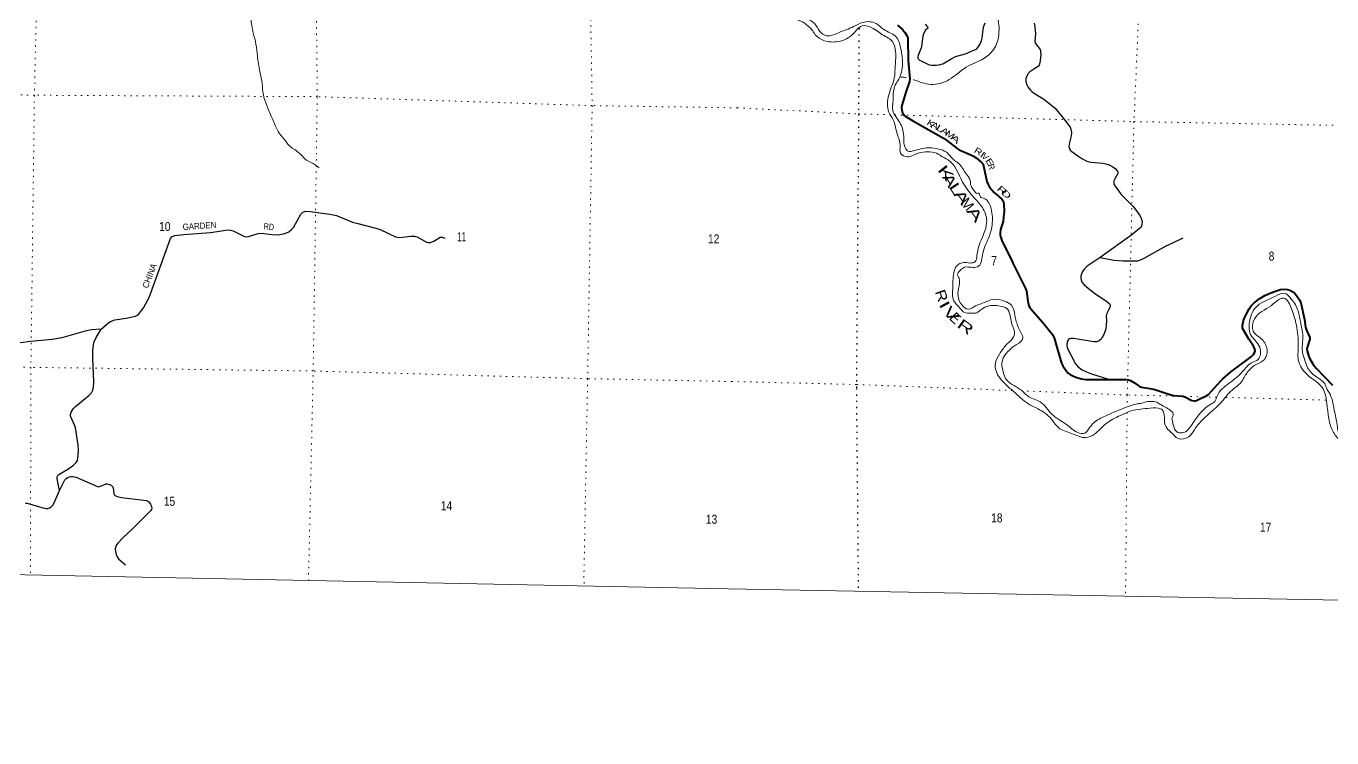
# Model space of a CAD drawing. Header units: feet. Extents: x -509309 to -252658, y -547785 to -360805.
# Drawn here: x -459270 to -433941, y -547785 to -533989 of the extents above; entities that cross this region are included whole.
import ezdxf
from ezdxf.enums import TextEntityAlignment as Align

# ---------------------------------------------------------------- set-up
doc = ezdxf.new("R2010")
doc.units = ezdxf.units.FT
doc.header["$LTSCALE"] = 80
doc.linetypes.add('DOTTED', pattern=[1.5, 0.3, -1.2])
for name, color, linetype, lineweight in [('26', 7, 'Continuous', 40), ('27', 7, 'Continuous', 13), ('29', 7, 'Continuous', 25), ('39', 7, 'Continuous', 13), ('4', 7, 'Continuous', 13), ('6', 7, 'DOTTED', 25), ('7', 7, 'DOTTED', 13)]:
    doc.layers.add(name, color=color, linetype=linetype, lineweight=lineweight)
doc.layers.add('30', color=7, linetype='Continuous')
doc.layers.add('41', color=7, linetype='Continuous')

msp = doc.modelspace()

# ---------------------------------------------------------------- linework, layer by layer
at = {"layer": '26'}
for points in [[(-442365.89, -533966.97), (-442272.66, -534052.64), (-442218.38, -534116.67), (-442177.77, -534180.83), (-442169.22, -534201.16), (-442166.01, -534225.61), (-442163.15, -534653.29), (-442130.65, -535009.35), (-442135.01, -535059.8), (-442202.43, -535268.78), (-442282.52, -535526.02), (-442288.93, -535562.37), (-442286, -535610.27), (-442278.24, -535654.33), (-442263.28, -535682.13), (-442241.9, -535712.07), (-442218.48, -535736.21), (-442060.05, -535834.01), (-441475.13, -536159.93), (-441408.17, -536203.95), (-441210.6, -536362.44), (-441168.75, -536387.87), (-440932.36, -536486.94), (-440890.84, -536511.91), (-440843.81, -536543.99), (-440736.92, -536631.67), (-440713.41, -536657.34), (-440696.12, -536698.87), (-440632.18, -537001.65), (-440617.33, -537047.9), (-440580.87, -537112.86), (-440492.5, -537215.24), (-440340.74, -537343.02), (-440320.06, -537378.04), (-440305.1, -537437.93), (-440299.74, -537582.82), (-440310.8, -537688.21)], [(-440310.8, -537688.21), (-440319.91, -537775.11), (-440367.09, -537929.81), (-440372.74, -537992.8), (-440373.5, -538041.01), (-440367.09, -538068.82), (-440345.72, -538143.67), (-440297.81, -538241.36), (-440132.35, -538572.21), (-440128.55, -538582.33), (-439951.7, -538943.54), (-439881.82, -539076.11), (-439867.33, -539126.06), (-439839.33, -539317.39), (-439817.69, -539407.59), (-439802.72, -539441.81), (-439780.43, -539471.25), (-439551.29, -539733.22), (-439357.68, -539968.31), (-439330.28, -540029.93), (-439278.7, -540214.96), (-439187.05, -540521.81), (-439162.02, -540574.85), (-439090.86, -540675.79), (-439054.51, -540714.29), (-439019.18, -540744.59), (-438956.18, -540776.31), (-438885.63, -540801.97), (-438795.85, -540827.63), (-438716.27, -540841.53), (-438310.93, -540840.31), (-437933.71, -540840.49), (-437885.17, -540844.74), (-437844.54, -540857.57), (-437768.46, -540900.3), (-437671.39, -540973.06), (-437633.93, -540989.56), (-437435.98, -541021.97), (-437359.28, -541041.49), (-437087.12, -541127.93), (-437010.83, -541146.28), (-436833.05, -541163.58), (-436782.09, -541178.36), (-436656.19, -541243.72), (-436606.79, -541253.22), (-436579, -541248.94), (-436555.83, -541241.89), (-436369.5, -541150.56), (-436332.63, -541126.28), (-436102.37, -540868.3), (-436059.52, -540827.63), (-435910.06, -540695.81), (-435500.27, -540393.55), (-435460.95, -540352.86), (-435443.85, -540318.64), (-435431.03, -540282.29), (-435435, -540250.42), (-435460.95, -540192.46), (-435551.29, -540059.17), (-435663.61, -539870.01), (-435674.73, -539835.32), (-435674.73, -539790.41), (-435653.35, -539692.03), (-435636.25, -539644.98), (-435615.72, -539602.03), (-435548.6, -539471.75), (-435503.7, -539409.73), (-435447.85, -539352.73), (-435341.23, -539270.72), (-435238.62, -539210.84), (-435126.66, -539158.95)], [(-435132.68, -539161.74), (-435126.66, -539158.95), (-435033.4, -539123.16), (-434939.34, -539093.21), (-434866.22, -539084.32), (-434800.38, -539091.08), (-434755.49, -539106.05), (-434675.07, -539152.72), (-434605.85, -539234.36), (-434567.37, -539296.38), (-434542.91, -539352.34), (-434473.54, -539673.07), (-434450.69, -539824.13), (-434432.68, -539880.22), (-434372.38, -540008.53), (-434368.55, -540032.06), (-434370.68, -540059.86), (-434414.53, -540196.33), (-434424.13, -540243.79), (-434419.85, -540282.28), (-434394.2, -540376.38), (-434373.36, -540428.11), (-434302.28, -540547.47), (-434249.05, -540619.53), (-433931.07, -540949.68)]]:
    msp.add_lwpolyline(points, dxfattribs=at)
at = {"layer": '29'}
for points in [[(-441833.62, -533949.87), (-441786.57, -534002.27), (-441778.04, -534018.31), (-441781.22, -534027.93), (-441825.07, -534069.63), (-441851.77, -534113.48), (-441865.67, -534144.49), (-441876.38, -534180.84), (-441904.14, -534385.09), (-441910.58, -534411.81), (-441944.78, -534505.91), (-441970.42, -534579.7), (-441973.62, -534595.74), (-441972.72, -534609.02), (-441966.14, -534624.61), (-441954.53, -534636.83), (-441939.42, -534646), (-441910.58, -534664.17), (-441780.16, -534728.33), (-441752.39, -534736.88), (-441708.54, -534743.3), (-441646.55, -534747.58), (-441611.29, -534745.43), (-441559.97, -534736.89), (-441518.29, -534727.26), (-441487.28, -534716.57), (-441457.37, -534702.66), (-441316.28, -534617.12), (-441270.31, -534591.46), (-441213.67, -534570.07), (-441051.2, -534523.02), (-440977.43, -534496.29), (-440854.53, -534441.75), (-440830.99, -534426.79), (-440809.61, -534405.4), (-440773.29, -534343.37), (-440740.14, -534274.95), (-440726.26, -534223.61), (-440704.88, -534052.52), (-440693.11, -533990.51), (-440666.4, -533924.21)], [(-439718.25, -533930.65), (-439702.21, -534005.51), (-439692.6, -534140.24), (-439701.15, -534281.39), (-439695.79, -534313.47), (-439671.22, -534349.82), (-439602.81, -534439.65), (-439595.32, -534458.9), (-439591.04, -534478.15), (-439589.99, -534550.85), (-439607.09, -534700.56), (-439620.97, -534743.34), (-439633.8, -534764.73), (-439649.84, -534777.55), (-439705.43, -534811.77), (-439799.49, -534871.65), (-439832.62, -534905.88), (-439855.07, -534944.36), (-439875.37, -535004.25), (-439876.45, -535059.85), (-439860.41, -535124.02), (-439838.67, -535163.02)], [(-439838.67, -535163.02), (-439789.38, -535227.1), (-439763.66, -535252.83), (-439727.66, -535278.56), (-439527.02, -535407.22), (-439372.69, -535525.59), (-439305.81, -535582.2), (-439120.62, -535813.79), (-439020.3, -535947.6), (-439002.29, -535983.63), (-438997.15, -536009.36), (-438992, -536060.83), (-438997.15, -536117.43), (-439033.16, -536246.09), (-439040.87, -536323.29), (-439033.15, -536361.89), (-439015.15, -536390.2), (-438984.28, -536421.08), (-438868.54, -536503.42), (-438793.94, -536552.31), (-438693.62, -536603.78), (-438649.9, -536619.21), (-438616.47, -536626.93), (-438384.97, -536642.37), (-438325.8, -536655.24), (-438261.5, -536678.4), (-438189.47, -536714.42), (-438143.18, -536750.45), (-438104.59, -536791.62), (-438095.58, -536809.62), (-438091.74, -536827.64), (-438093.01, -536845.65), (-438099.44, -536858.52), (-438148.33, -536946.01), (-438167.61, -536989.75), (-438171.46, -537015.49), (-438171.46, -537043.79), (-438163.76, -537064.38), (-438060.87, -537208.48), (-438026.14, -537252.22), (-437793.36, -537486.39), (-437675.04, -537645.93), (-437636.45, -537728.27), (-437623.6, -537790.03), (-437626.16, -537826.05), (-437636.45, -537856.93), (-437649.31, -537890.38), (-437669.9, -537913.55), (-437819.08, -538037.06), (-438433.98, -538473.32)], [(-457811.17, -539864.31), (-457713.31, -539769.86), (-457668.09, -539731.09), (-457635.8, -539711.85), (-457551.81, -539681.53), (-457329.28, -539652.6), (-457151.3, -539612.6), (-457095.31, -539582.44), (-457068.41, -539554.92), (-456996.26, -539448.88), (-456885.63, -539246.49), (-456469.31, -538103.95), (-456440.71, -538070.22), (-456392.8, -538046.63), (-456208.62, -538026.28), (-455696.31, -537988.88), (-455394.21, -537940.97), (-455329.89, -537940.17), (-455256.4, -537958.2), (-455047.01, -538062.74), (-455015.23, -538070.22), (-454959.25, -538065.91), (-454768.56, -538011.24), (-454709.46, -538001.28), (-454504.74, -538029.62), (-454382.16, -538031.44), (-454252.97, -538009.9), (-454174.28, -537976.58), (-454119.46, -537932.35), (-454085.01, -537893.57), (-453939.16, -537630.61), (-453904.13, -537591.99), (-453852.45, -537574.76), (-453758.72, -537580.22), (-453378.73, -537635.07), (-453249.47, -537660.82), (-452940.63, -537787.63), (-452836.1, -537816.02), (-452487.73, -537905.74), (-452405.44, -537932.35), (-452105.26, -538073.22), (-452035.08, -538087.45), (-451806.83, -538057.29), (-451735.18, -538062.55), (-451673.33, -538078.83), (-451506.21, -538174.63), (-451466.61, -538182.23), (-451423.54, -538182.23), (-451362.07, -538157.93), (-451238.36, -538078.83), (-451199.36, -538079.37), (-451149.53, -538097.82)], [(-438433.98, -538473.32), (-438168.9, -538523.4), (-437991.42, -538538.84), (-437772.78, -538541.42), (-437705.9, -538536.27), (-437654.46, -538520.83), (-437582.43, -538487.38), (-437158.02, -538250.64), (-437109.15, -538224.91), (-436998.54, -538178.59), (-436828.78, -538091.1)], [(-438433.98, -538473.32), (-438688.48, -538641.76), (-438739.93, -538690.64), (-438775.94, -538744.69), (-438809.38, -538827.03), (-438811.95, -538878.5), (-438788.8, -538950.54), (-438745.07, -539002.01), (-438670.48, -539066.34), (-438544.44, -539166.7), (-438307.8, -539326.24), (-438261.44, -539364.24), (-438251.21, -539377.7), (-438243.44, -539410.56), (-438248.63, -539436.89), (-438276.93, -539496.07), (-438310.36, -539570.69), (-438318.08, -539614.44), (-438312.94, -539696.79), (-438318.08, -539794.56), (-438328.37, -539856.33), (-438366.95, -539966.97), (-438395.25, -540021.02), (-438418.39, -540057.04), (-438456.98, -540087.92), (-438490.42, -540100.79), (-438508.42, -540105.93), (-438559.87, -540108.51), (-438955.99, -540046.75), (-438999.72, -540044.17), (-439033.16, -540051.9), (-439051.16, -540062.19), (-439061.45, -540080.19), (-439074.32, -540113.65), (-439084.6, -540175.4), (-439074.32, -540221.73), (-438914.84, -540535.66), (-438871.11, -540589.7), (-438837.67, -540615.44), (-438786.23, -540648.89), (-438701.34, -540692.63), (-438606.17, -540731.23), (-438275.16, -540833.46)], [(-457811.17, -539864.31), (-458003.27, -539876.58), (-458124.59, -539901.25), (-458578.64, -540031.45), (-458762.94, -540065.8), (-459177.25, -540102.08), (-459382.11, -540125.29), (-459489.41, -540121.27), (-459593.13, -540099.44), (-459836.45, -540018.12), (-459946.27, -539991.73), (-460034.3, -540002.34), (-460158.7, -540047.23)], [(-458619.42, -542991.8), (-458669.36, -542764.14), (-458667.02, -542727.31), (-458652.14, -542697.36), (-458632.76, -542677.97), (-458459.66, -542575.14), (-458348.52, -542497.03), (-458296.48, -542444.57), (-458275.31, -542410.86), (-458258.08, -542309.61), (-458251.62, -542204.06), (-458257.45, -542108.84), (-458312.38, -541770.27), (-458398.05, -541577.2), (-458406.66, -541551.35), (-458408.81, -541516.88), (-458395.89, -541473.8), (-458354.98, -541407.02), (-458312.67, -541360.16), (-458052.79, -541150.45), (-458001.84, -541096.82), (-457973.85, -541045.12), (-457960.93, -540989.12), (-457954.45, -540891.27), (-457978.16, -540416.94), (-457973.85, -540267.47), (-457965.24, -540172.69), (-457953.47, -540119.09), (-457909.25, -540021.9), (-457811.17, -539864.31)], [(-458619.42, -542991.8), (-458519.55, -542784.65), (-458494.94, -542757.68), (-458460.49, -542736.14), (-458430.34, -542723.21), (-458400.19, -542718.9), (-458361.43, -542718.9), (-458301.11, -542734.6), (-457885.56, -542912.78), (-457866.18, -542917.09), (-457848.76, -542914.72), (-457732.68, -542865.39), (-457720.83, -542862.16), (-457706.31, -542863.99), (-457631.47, -542880.46), (-457618.55, -542886.93), (-457606.61, -542896.89), (-457590.56, -542919.24), (-457583.02, -542939.71), (-457566.87, -543052.8), (-457559.34, -543068.96), (-457548.28, -543081.46), (-457530.27, -543093.73), (-457502.27, -543104.5), (-457420.66, -543122.62), (-456933.27, -543187.02), (-456912.27, -543194.97), (-456892.89, -543212.2), (-456858.44, -543255.29), (-456834.76, -543306.99), (-456830.45, -543334.99), (-456838.8, -543355.91), (-456856.29, -543382.38), (-457024.57, -543552.29), (-457214.28, -543742.63), (-457385.72, -543903.13), (-457491.51, -544011.4), (-457519.5, -544045.86), (-457532.42, -544076.02), (-457539.69, -544121.79), (-457534.58, -544175.11), (-457521.66, -544231.12), (-457497.97, -544291.44), (-457473.48, -544318.44), (-457342.51, -544431.64)], [(-459280.88, -543238.05), (-459247.6, -543236.21), (-459030.2, -543302.18), (-458944.97, -543326.37), (-458878.22, -543337.15), (-458846.54, -543337.84), (-458817.93, -543328.53), (-458785.63, -543304.83), (-458753.33, -543272.52), (-458725.56, -543228.9), (-458619.42, -542991.8)]]:
    msp.add_lwpolyline(points, dxfattribs=at)
at = {"layer": '39'}
for points in [[(-454562.43, -529150.22), (-454512.87, -529169.73), (-454418.27, -529226.67), (-454253.49, -529283.67), (-454056.82, -529277.45), (-453878.87, -529294.73), (-453705.56, -529333.94), (-453499.81, -529430.25), (-453400.29, -529525.42), (-453219.35, -529717.25), (-453097.68, -529809.07), (-453055.53, -529946.67), (-452946.25, -530190.51), (-452870.16, -530333.12), (-452801.63, -530529.65), (-452712.09, -530692.71), (-452657.41, -530882.81), (-452705.35, -531015.74), (-452817.63, -531154.79), (-452969.1, -531262.61), (-453124.93, -531382.32), (-453278.86, -531435.93), (-453416.07, -531465.96), (-453674.41, -531594.69), (-453942.67, -531789.29), (-454071.01, -532068.23), (-454157.14, -532274.22), (-454300.48, -532586.8), (-454392.51, -532788.61), (-454523.25, -533081.52), (-454636.75, -533332.82), (-454774.74, -533529.26), (-454892.52, -533720.29), (-454893.95, -533978.91), (-454864.05, -534124.17), (-454812.07, -534338.25), (-454784.64, -534569.66), (-454735.08, -534867.88), (-454689.92, -535109.84), (-454678.16, -535258.57), (-454603.52, -535521.45), (-454502.15, -535761.05), (-454360.5, -536064), (-454234.67, -536220.11), (-454129.77, -536337.51), (-454033.28, -536398.5), (-453943.32, -536477.36), (-453832.13, -536584.91), (-453660.27, -536674.2), (-453585.87, -536736.56)], [(-440151.9, -539764.31), (-440177.35, -539641.29), (-440226.14, -539483.64), (-440343.22, -539422.87), (-440593.78, -539411.39), (-440739.69, -539478.49), (-440829.4, -539544.79), (-440935.95, -539554.52), (-441077.92, -539531.35), (-441148.7, -539463.56), (-441273.87, -539312.27), (-441294.22, -539044.82), (-441267.53, -538736.22), (-441194.67, -538613.33), (-441111.58, -538574.99), (-440955.19, -538580.4), (-440864.47, -538560.29), (-440825.87, -538444.69), (-440787.6, -538250.78), (-440670.88, -537954.19), (-440636.58, -537758.18), (-440719.49, -537507.43), (-440879.9, -537315.23), (-441104.12, -537011.21), (-441385.89, -536583.48), (-441526.61, -536502.12), (-441540.43, -536491.78), (-441866.18, -536430.48), (-442058.04, -536488.55), (-442177.19, -536524.1), (-442308.09, -536452.99), (-442315.11, -536312.3), (-442334.54, -536189.41), (-442368.62, -536094.31), (-442448.75, -535807.49), (-442533.76, -535655.07), (-442536.65, -535321.74), (-442431.4, -534998.79), (-442410.02, -534750.31), (-442404.3, -534483.42), (-442458.54, -534299.55), (-442658.09, -534154.67), (-442901.68, -534004.82), (-443051.71, -533983.49), (-443223.49, -534134.34), (-443515.69, -534286.58), (-443796.21, -534268.43), (-443962.31, -534154.39), (-444028.48, -534058.6), (-444099.26, -533990.8), (-444168.25, -533933.09), (-444354.96, -533844.71), (-444506.59, -533710.91), (-444643.76, -533557.35), (-444741.93, -533456.84), (-444846.52, -533281.91), (-444941.18, -533111.21), (-445049.19, -532908.1), (-445200.42, -532661.88), (-445296.24, -532545.36), (-445413.26, -532409.63)], [(-445412.24, -532321.15), (-445262.55, -532471.81), (-445002.83, -532804.71), (-444775.86, -533261.37), (-444471.71, -533581.17), (-444211.58, -533801.65), (-444116.3, -533849.9), (-443979.68, -533935.19), (-443874.65, -534090.05), (-443742.04, -534175.25), (-443512.07, -534118.02), (-443218.56, -533997.92), (-443044.27, -533917.4), (-442781.88, -533939.17), (-442629.91, -534056.91), (-442407.91, -534184.21), (-442315.6, -534370.92), (-442273.19, -534638.85), (-442314.17, -534959.18), (-442433.53, -535191.48), (-442455.47, -535466.04), (-442466.25, -535594.3), (-442340.83, -535827.9), (-442249.82, -536074.82), (-442230.79, -536310.12), (-442170.64, -536405.79), (-442026.02, -536398.9), (-441739.98, -536346.9), (-441569.98, -536372.69), (-441418.72, -536430.18), (-441277.46, -536579.81), (-441188.55, -536643.99), (-441034.5, -536852.12), (-440956.94, -536978.28), (-440947.02, -537076.87), (-440867.24, -537193.04), (-440827.91, -537230.03), (-440789.71, -537226.85), (-440778.03, -537243.16), (-440759.09, -537295.77), (-440685.61, -537331.5), (-440551.36, -537527.15), (-440531.92, -537836.75), (-440584.79, -538056.44), (-440712.35, -538390.95), (-440793.94, -538640.12), (-440904.85, -538665.82), (-441065.3, -538662.33), (-441150.87, -538722.7), (-441200.98, -538813.96), (-441174.24, -538876.78), (-441171.36, -539023.4), (-441193.59, -539217.65), (-441115.23, -539400.05), (-440994.44, -539474.95), (-440852.63, -539411.78), (-440678.65, -539345.3), (-440512.86, -539286.67), (-440290.84, -539319.61), (-440158.15, -539400.8), (-440090.12, -539597.02), (-440026.71, -539821.24), (-439974.84, -539928.78), (-439932.91, -540032.08), (-440058.05, -540159.85), (-440137.47, -540214.34), (-440225.56, -540298.75), (-440333.47, -540465.04), (-440320.24, -540690.18), (-440272.81, -540817.7), (-439986.44, -541030.71), (-439818.93, -541172.88), (-439600.34, -541272), (-439376.7, -541509.75), (-439092.07, -541710.68), (-438870.68, -541866.07), (-438732.47, -541877.11), (-438660.55, -541798.37), (-438561.53, -541679.59), (-438340.06, -541547.27), (-437892.72, -541361.36), (-437741.22, -541314.46), (-437656.69, -541302.25), (-437541.68, -541272.63), (-437419.08, -541263.25), (-437315.35, -541291.61), (-437242.1, -541337.37), (-437182.53, -541366.77), (-437079.66, -541435.26), (-437018.95, -541504.84), (-437046.92, -541592.57)], [(-440035.31, -532801.05), (-440131.48, -532918.75), (-440440.43, -533197.11), (-440585.79, -533332.47), (-440527.8, -533528.47), (-440400.89, -533972.91), (-440444.69, -534331.32), (-440638.64, -534580.06), (-441038.34, -534786.18), (-441364.48, -535024.02), (-441723.67, -535118.59), (-442050.86, -535031.16), (-442063.54, -535027.19)], [(-437046.92, -541592.57), (-437017.5, -541717.68), (-436952.11, -541849.6), (-436848.29, -541873.95), (-436637.5, -541681.79), (-436288.59, -541317.97), (-436211.17, -541263.44), (-436166.82, -541160.01), (-435932.72, -540910.13), (-435646.38, -540657.38), (-435490.69, -540508.19), (-435373.08, -540450.52), (-435328.85, -540353.11), (-435340.2, -540209.54), (-435517.17, -539965.55), (-435533.34, -539690.16), (-435429.94, -539453.5), (-435033.69, -539221.21), (-434860.01, -539168.77), (-434751.42, -539251.44), (-434607.83, -539479.42), (-434552.74, -539717.22), (-434502.49, -539993.66), (-434513.21, -540306.61), (-434466.52, -540468.24), (-434411.25, -540609.55), (-434230.69, -540792.58), (-434092.58, -540901.99), (-434046.47, -540997.36), (-433976.98, -541125.35), (-433886.19, -541476.65), (-433833.89, -541750.83), (-433806.38, -541871.88), (-433712.1, -541966.29), (-433502.52, -542111.38), (-433278.13, -542220.66), (-433111.17, -542294.56), (-432871.02, -542323.88), (-432567.09, -542467.01), (-432434.94, -542479.92), (-432335.12, -542409.82), (-432259.53, -542347.22), (-432201.29, -542157.77), (-432074.29, -541849.35), (-431850.69, -541621.33), (-431660.94, -541474.88), (-431471.17, -541420.79), (-431110.91, -541276.05), (-430974.66, -541285.04), (-430834.16, -541376.43), (-430716.9, -541429.18), (-430566.44, -541430.44), (-430529.98, -541320.82), (-430416.46, -541267.07), (-430120.47, -541124.95), (-429890.09, -540955.3), (-429698.23, -540897.24), (-429372.04, -540844.11), (-429097.94, -540787.84), (-428850.42, -540660.72), (-428744.65, -540500.4), (-428612.92, -540252.32), (-428524.4, -540147.84), (-428301.72, -540056.32), (-427905.96, -539940.46), (-427761.76, -539859.27), (-427666.34, -539807.14), (-427198.55, -539700.88), (-427033.26, -539571.98), (-426919.81, -539427.89), (-426852.13, -539172.38), (-426734.76, -538845.69), (-426664.42, -538746.84), (-426438.36, -538591.15), (-426395.58, -538467.6), (-426362.88, -538159.14), (-426270.16, -537952.36), (-426052.06, -537700.13), (-425915.47, -537506.36), (-425676.44, -537120.07), (-425357.55, -536659.24), (-425107.6, -536325.39), (-424836.67, -536042.18), (-424558.66, -535803.3), (-424444.11, -535701.4), (-424459.36, -535570.57), (-424513.57, -535384.69), (-424557.74, -535199.03), (-424460.4, -534964.24), (-424273.98, -534785.61), (-424164.39, -534727.76)], [(-442199.68, -534982.88), (-442212.32, -534981.47), (-442317.94, -534973.21)], [(-426807.44, -539333.97), (-426896.88, -539574.94), (-427099, -539737.18), (-427285.06, -539805.4), (-427656.2, -539895.7), (-427786.83, -539999.26), (-428107.79, -540088.64), (-428439.28, -540201.89), (-428566.34, -540325.6), (-428642.97, -540530.72), (-428743.72, -540737.32), (-428992.47, -540828.28), (-429486.97, -540964.07), (-429745.02, -541020.69), (-429909.45, -541109.47), (-430016.97, -541257.7), (-430215.86, -541269.43), (-430317.13, -541313.4), (-430379.35, -541314.06), (-430455.28, -541392.71), (-430478.41, -541442.4), (-430553.78, -541494.96), (-430686.58, -541512.15), (-430813.02, -541513.41), (-430895.14, -541413.25), (-431046.36, -541353.75), (-431191.84, -541400.77), (-431486.13, -541556.99), (-431857.07, -541731.61), (-432004.74, -541880.97), (-432070.29, -542130.5), (-432265.61, -542443.46), (-432465.34, -542587.67), (-432545.39, -542577.9), (-432634.05, -542501.69), (-432881.19, -542424.04), (-433139.09, -542380.28), (-433510.73, -542213.59), (-433753.93, -542045.68), (-433906.58, -541865.69), (-434038.8, -541294.65), (-434113.17, -541020), (-434412.37, -540750.49), (-434585.32, -540487.74), (-434592.86, -540184.42), (-434630.38, -539782.08), (-434710.68, -539503.28), (-434766.04, -539371.58), (-434852.13, -539269.32), (-434910.21, -539264.05), (-435077.12, -539374.85), (-435411.41, -539618.53), (-435481.69, -539797.22), (-435469.67, -539902.34), (-435316.2, -540044.21), (-435203.84, -540231.35), (-435248.64, -540449.21), (-435409.28, -540548.1), (-435585.16, -540702.88), (-435699.51, -540889.11), (-435899.93, -541065.43), (-436093.32, -541288.09), (-436447.47, -541615.65), (-436608.21, -541812.92), (-436717.47, -541949.07), (-436920.85, -541982.79), (-437062.67, -541859.24), (-437139.34, -541785.3), (-437186.9, -541663.81), (-437190.93, -541571.37), (-437233.92, -541423.88), (-437301.55, -541396.31), (-437516.27, -541397.66), (-437874.77, -541460.12), (-438042.91, -541534.76), (-438321.2, -541693.33), (-438544.29, -541897.27), (-438718.32, -541965.76), (-438991.44, -541883.52), (-439243.87, -541771.63), (-439351.42, -541640.8), (-439611.64, -541424.33), (-439827.96, -541313.22), (-440123.59, -541063.87), (-440384.95, -540807.22), (-440469.26, -540528.34), (-440389.13, -540347.39), (-440263, -540173.46), (-440158.4, -540067.32), (-440097.78, -539954.21), (-440151.9, -539764.31)]]:
    msp.add_spline(points, degree=3, dxfattribs=at)
at = {"layer": '4'}
msp.add_lwpolyline([(-505285.47, -360804.75), (-473709.75, -361478.07), (-442133.15, -362107.95), (-410555.71, -362694.39), (-378977.49, -363237.41), (-347398.54, -363736.98), (-315818.95, -364193.12), (-284238.76, -364605.82), (-252658.03, -364975.08), (-254669.8, -547785.08), (-286501.98, -547412.88), (-318333.63, -546996.89), (-350164.67, -546537.13), (-381995.06, -546033.57), (-413824.72, -545486.23), (-445653.6, -544895.12), (-477481.62, -544260.22), (-509308.75, -543581.54)], close=True, dxfattribs=at)
msp.add_lwpolyline([(-505285.47, -360804.75), (-473709.75, -361478.07), (-442133.15, -362107.95), (-410555.71, -362694.39), (-378977.49, -363237.41), (-347398.54, -363736.98), (-315818.95, -364193.12), (-284238.76, -364605.82), (-252658.03, -364975.08), (-254669.8, -547785.08), (-286501.98, -547412.88), (-318333.63, -546996.89), (-350164.67, -546537.13), (-381995.06, -546033.57), (-413824.72, -545486.23), (-445653.6, -544895.12), (-477481.62, -544260.22), (-509308.75, -543581.54)], close=True, dxfattribs=at)
at = {"layer": '6'}
msp.add_lwpolyline([(-443113.63, -534028.78), (-443122.52, -535694.45), (-443165.49, -541009.79), (-443128.1, -544943.62)], dxfattribs=at)
at = {"layer": '7'}
for p, q in [((-434052.92, -541236.69), (-436004.23, -541186.83)), ((-437912.86, -541474.07), (-437943.26, -545042.33))]:
    msp.add_line(p, q, dxfattribs=at)
for points in [[(-437299.11, -499362.26), (-437059.64, -504579.66), (-437046.57, -510050.74), (-437330.33, -515141.93), (-437459.93, -520248.52), (-437621.27, -525338.36), (-437547.45, -530465.36), (-437780.28, -535838.81), (-437910, -541138.13), (-437911.97, -541368.49)], [(-458939.25, -528261.3), (-458985.27, -530046.25), (-459109.29, -535328.22), (-459176.98, -540603.83), (-459185.83, -544630.52)], [(-453793.01, -544736.91), (-453701.23, -540673.31), (-453622.31, -535355.92), (-453660.69, -531564.94)], [(-448352.43, -531695.93), (-448289.91, -535529.45), (-448378.15, -540822.5), (-448450.27, -544650.25), (-448442.5, -544841.23)], [(-445474.04, -535572.39), (-448289.91, -535529.45), (-453622.31, -535355.92), (-459109.29, -535328.22), (-464375.25, -535214.81), (-469482.56, -535112.32)], [(-445474.04, -535572.39), (-443124.43, -535690.39), (-442507.58, -535707.52)], [(-442421.24, -535709.92), (-437780.28, -535838.81), (-432607.58, -535935.32), (-427281.24, -535978.95), (-424810.8, -536019.53)], [(-445576.21, -540877.35), (-448378.15, -540822.5), (-453701.23, -540673.31), (-459176.98, -540603.83), (-464473.62, -540511.57), (-467169.42, -540426.87)], [(-440136.74, -541052.22), (-443162.7, -540935.49), (-445576.21, -540877.35)], [(-436179.48, -541182.35), (-437910, -541138.13), (-439952.21, -541059.35)]]:
    msp.add_lwpolyline(points, dxfattribs=at)

# ---------------------------------------------------------------- texts
at = {"layer": '27'}
for s, rotation, width, p in [('K', 327.057, 1.35, (-441752.64, -535927.38)), ('A', 331.144, 1.35, (-441671.07, -535969)), ('L', 328.144, 1.6, (-441572.99, -536024.08)), ('A', 327.233, 1.45, (-441484.56, -536078.45)), ('M', 324.995, 1.3, (-441378.78, -536144.51)), ('A', 320.067, 1.7, (-441281.15, -536222.16)), ('R', 327.929, 1.3, (-440831.3, -536467.81)), ('I', 324.511, 1.5, (-440749.41, -536527.73)), ('E', 301.652, 1.4, (-440628.87, -536657.27)), ('R', 286.867, 0.95, (-440603.22, -536732.76)), ('R', 315.934, 1.65, (-440378.34, -537216.3)), ('D', 317.863, 1.6, (-440294.07, -537289.89))]:
    msp.add_text(s, height=120, rotation=rotation, dxfattribs=dict(at, width=width)).set_placement(p, align=Align.CENTER)
msp.add_text('V', height=120, rotation=315.63, dxfattribs=at).set_placement((-440708.81, -536562.99), align=Align.CENTER)
at = {"layer": '30'}
for s, rotation, width, p in [('GARDEN', 3.713, 0.95, (-456229.12, -537940.81)), ('RD', 355.684, 0.85, (-454666.53, -537928.68))]:
    msp.add_text(s, height=120, rotation=rotation, dxfattribs=dict(at, width=width)).set_placement(p)
msp.add_text('CHINA', height=120, rotation=68.984, dxfattribs=at).set_placement((-456910.52, -539082.67))
at = {"layer": '41'}
for s, rotation, width, p in [('K', 308.569, 1.75, (-441505.35, -536899.71)), ('A', 300.735, 1.45, (-441438.89, -537026.72)), ('L', 303.277, 1.65, (-441313.79, -537202.03)), ('A', 306.21, 1.65, (-441202.06, -537362.35)), ('A', 307.842, 1.7, (-440942.89, -537694.75)), ('R', 288.811, 1.2, (-441607.01, -539245.65)), ('I', 298.894, 1.7, (-441539.67, -539436.95)), ('V', 305.958, 1.6, (-441412.52, -539627.09)), ('R', 323.797, 1.6, (-441105.6, -539898.27))]:
    msp.add_text(s, height=200, rotation=rotation, dxfattribs=dict(at, width=width)).set_placement(p, align=Align.CENTER)
for s, rotation, p in [('M', 309.772, (-441089.29, -537503.83)), ('E', 316.714, (-441313.07, -539721.87))]:
    msp.add_text(s, height=200, rotation=rotation, dxfattribs=at).set_placement(p, align=Align.CENTER)
at = {"layer": '7'}
for s, width, p in [('10', 0.85, (-456690, -537959.39)), ('11', 0.65, (-450907.56, -538158.12)), ('12', 0.85, (-446043.88, -538199.65)), ('7', 0.85, (-440548.57, -538622.62)), ('8', 0.85, (-435167.42, -538533.46)), ('15', 0.85, (-456599.38, -543286.87)), ('14', 0.85, (-451226.38, -543373.36)), ('13', 0.85, (-446084.48, -543634.66)), ('18', 0.85, (-440551.18, -543608.52)), ('17', 0.85, (-435336.89, -543790.27))]:
    msp.add_text(s, height=175, dxfattribs=dict(at, width=width)).set_placement(p)

doc.saveas('drawing.dxf')
